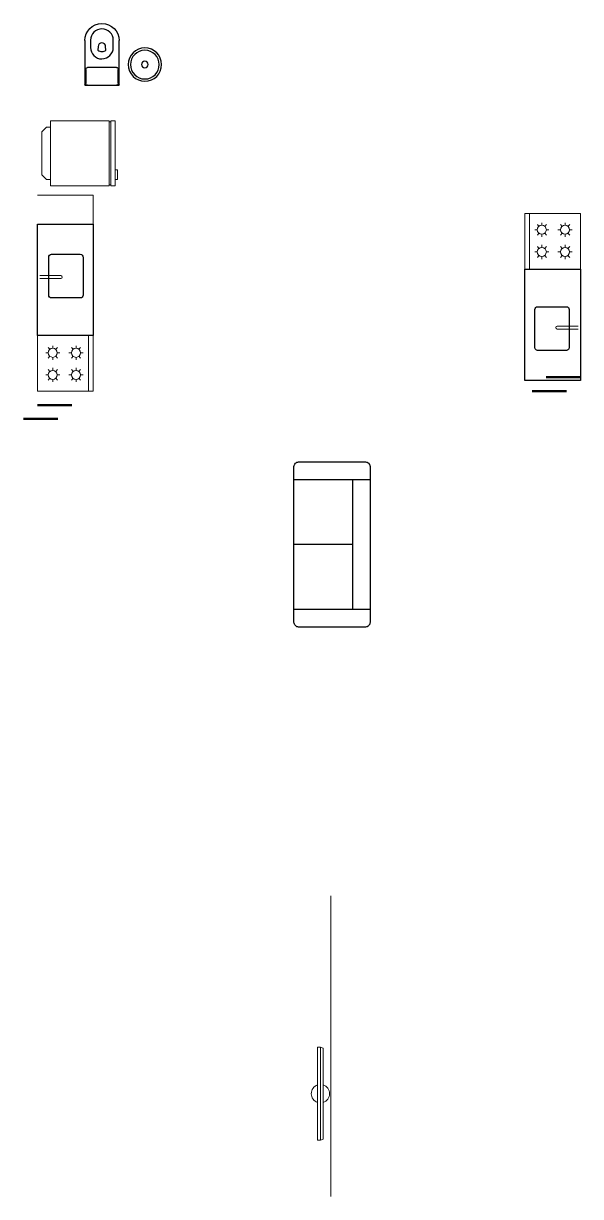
# Model space of a CAD drawing. Header units: millimetres. Extents: x -4763 to 645, y -25 to 217.
# Drawn here: x -31.95 to -25.94, y 19.81 to 32.46 of the extents above; entities that cross this region are included whole.
import ezdxf

# ---------------------------------------------------------------- set-up
doc = ezdxf.new("R2010")
doc.units = ezdxf.units.MM
doc.header["$LTSCALE"] = 0.5
for name, color, linetype, lineweight in [('Alvenaria-alta', 5, 'Continuous', 50), ('ARQ Mobiliario', 34, 'Continuous', 13), ('ARQ VISTA 1', 1, 'Continuous', 15)]:
    doc.layers.add(name, color=color, linetype=linetype, lineweight=lineweight)
doc.layers.add('PENA1', color=1, linetype='Continuous')

# ---------------------------------------------------------------- blocks, each defined once
blk = doc.blocks.new('sofaVan2')
at = {"layer": 'PENA1'}
for p, q in [((0.14, 0), (0.14, -0.82)), ((1.54, -0.82), (1.54, 0)), ((1.54, -0.19), (0.14, -0.19)), ((0.84, -0.19), (0.84, -0.82))]:
    blk.add_line(p, q, dxfattribs=at)
blk.add_lwpolyline([(1.68, 0), (0, 0, 0.414214), (-0.05, -0.05), (-0.05, -0.77, 0.414214), (0, -0.82), (1.68, -0.82, 0.414214), (1.73, -0.77), (1.73, -0.05, 0.414214)], format="xyb", close=True, dxfattribs=at)
blk = doc.blocks.new('DVCAP02')
for p, q in [((-185, -496), (-185, -19)), ((-182, -15), (-173, -15)), ((-175, -185), (-175, -35)), ((-173, -15), (0, -15)), ((0, -15), (173, -15)), ((173, -15), (182, -15)), ((175, -35), (175, -185)), ((185, -19), (185, -496)), ((0, -205), (-155, -205)), ((155, -205), (0, -205))]:
    blk.add_line(p, q)
for points in [[(0, -621, -0.418544), (-122, -500), (-122, -421, -0.411864), (0, -298, -0.411864), (122, -421), (122, -500, -0.418544)], [(0, -470, -0.428571), (-40, -433), (-43, -393, -0.16754), (0, -378, -0.16754), (43, -393), (40, -433, -0.428571)]]:
    blk.add_lwpolyline(points, format="xyb", close=True)
for centre, radius, start, end in [((-181, -19), 4.22, 102.6383, 184.4639), ((-156, -34), 19.3, 87.8375, 182.1625), ((156, -34), 19.3, 357.8375, 92.1625), ((181, -19), 4.22, 4.4639, 77.3617), ((-156, -186), 19.2, 177.632, 272.368), ((156, -186), 19.2, 267.632, 2.368), ((0, -495), 185, 180.311, 269.9996), ((0, -495), 185, 270.0004, 359.689)]:
    blk.add_arc(centre, radius, start, end)
blk = doc.blocks.new('DCUNP02')
for radius in [180, 155, 35.5]:
    blk.add_circle((0, -265), radius)
blk = doc.blocks.new('geladeira 70x70')
at = {"layer": 'ARQ Mobiliario'}
for p, q in [((-0.79, 0.2825), (-0.79, 0.35)), ((-0.79, 0.35), (-0.7425, 0.35)), ((-0.79, 0.2825), (-0.79, 0.1775)), ((-0.7425, 0.34), (-0.7425, -0.34)), ((-0.7425, 0.34), (-0.7225, 0.34)), ((-0.7225, 0.35), (-0.09, 0.35)), ((-0.7225, -0.34), (-0.7225, 0.34)), ((-0.09, 0.35), (-0.09, 0.2825)), ((-0.05, 0.2825), (-0.09, 0.2825)), ((-0.05, 0.2825), (0, 0.2325)), ((-0.79, -0.35), (-0.79, 0.1775)), ((0, -0.2325), (0, 0.2325)), ((0, -0.2325), (-0.05, -0.2825)), ((-0.7425, -0.35), (-0.79, -0.35)), ((-0.7225, -0.34), (-0.7425, -0.34)), ((-0.09, -0.35), (-0.7225, -0.35)), ((-0.09, -0.2825), (-0.05, -0.2825))]:
    blk.add_line(p, q, dxfattribs=at)
for points in [[(-0.79, 0.2825), (-0.8125, 0.2825), (-0.8125, 0.1775), (-0.79, 0.1775)], [(-0.7425, 0.35), (-0.7425, 0.34)], [(-0.7225, 0.35), (-0.7225, 0.34)], [(-0.09, 0.2825), (-0.09, -0.2825)], [(-0.7425, -0.34), (-0.7425, -0.35)], [(-0.7225, -0.34), (-0.7225, -0.35)], [(-0.09, -0.2825), (-0.09, -0.35)]]:
    blk.add_lwpolyline(points, dxfattribs=at)
blk = doc.blocks.new('fogao4')
at = {"layer": 'ARQ VISTA 1'}
for p, q in [((0.138, -0.135), (0.117, -0.117)), ((0.175, -0.117), (0.175, -0.09)), ((0.234, -0.117), (0.213, -0.135)), ((0.376, -0.135), (0.354, -0.117)), ((0.413, -0.117), (0.413, -0.09)), ((0.472, -0.117), (0.451, -0.135)), ((0.127, -0.166), (0.099, -0.166)), ((0.138, -0.197), (0.117, -0.215)), ((0.175, -0.243), (0.175, -0.215)), ((0.234, -0.215), (0.213, -0.197)), ((0.252, -0.166), (0.224, -0.166)), ((0.364, -0.166), (0.337, -0.166)), ((0.376, -0.197), (0.354, -0.215)), ((0.413, -0.243), (0.413, -0.215)), ((0.472, -0.215), (0.451, -0.197)), ((0.49, -0.166), (0.462, -0.166)), ((0.138, -0.385), (0.117, -0.368)), ((0.175, -0.368), (0.175, -0.34)), ((0.234, -0.368), (0.213, -0.385)), ((0.376, -0.385), (0.354, -0.368)), ((0.413, -0.368), (0.413, -0.34)), ((0.472, -0.368), (0.451, -0.385)), ((0.127, -0.417), (0.099, -0.417)), ((0.138, -0.448), (0.117, -0.465)), ((0.175, -0.493), (0.175, -0.465)), ((0.234, -0.465), (0.213, -0.448)), ((0.252, -0.417), (0.224, -0.417)), ((0.364, -0.417), (0.337, -0.417)), ((0.376, -0.448), (0.354, -0.465)), ((0.413, -0.493), (0.413, -0.465)), ((0.472, -0.465), (0.451, -0.448)), ((0.49, -0.417), (0.462, -0.417)), ((0.6, -0.55), (0, -0.55))]:
    blk.add_line(p, q, dxfattribs=at)
blk.add_lwpolyline([(0, -0.6), (0.6, -0.6), (0.6, 0), (0, 0)], close=True, dxfattribs=at)
for centre in [(0.175, -0.166), (0.413, -0.166), (0.175, -0.417), (0.413, -0.417)]:
    blk.add_circle(centre, 0.0487, dxfattribs=at)
blk = doc.blocks.new('TV')
at = {"layer": 'ARQ Mobiliario'}
for p, q in [((-0.5, 0), (0.5, 0)), ((0.5, 0), (0.5, -0.03, -0.01)), ((0.5, 0), (0.5, -0.03)), ((-0.5, -0.03, -0.01), (-0.5, 0)), ((-0.5, 0), (-0.5, -0.03)), ((-0.49, -0.06, -0.01), (-0.5, -0.03, -0.01)), ((-0.5, -0.03, -0.01), (-0.49, -0.06, -0.01)), ((0.5, -0.03, -0.01), (0.49, -0.06, -0.01)), ((0.5, -0.03, -0.01), (0.49, -0.06, -0.01))]:
    blk.add_line(p, q, dxfattribs=at)
at = {"layer": 'ARQ Mobiliario', "extrusion": (-0.000487331, 1, 0)}
for p, q in [((-0.5, -0.03), (-0.5, -0.03, -0.01)), ((0.5, -0.03), (0.5, -0.03, -0.01))]:
    blk.add_line(p, q, dxfattribs=at)
at = {"layer": 'ARQ Mobiliario'}
for start, end in [(17.741, 162.3149), (197.741, 342.3149)]:
    blk.add_arc((0, -0.03, -0.01), 0.0986, start, end, dxfattribs=at)
blk.add_3dface([(0.49, -0.06, -0.01), (-0.49, -0.06, -0.01), (-0.5, -0.03, -0.01), (0.5, -0.03, -0.01)], dxfattribs=at)

msp = doc.modelspace()

# ---------------------------------------------------------------- linework, layer by layer
at = {"layer": 'Alvenaria-alta'}
for p, q in [((-25.94229, 28.6437), (-26.31229, 28.6437)), ((-26.09229, 28.4937), (-26.46229, 28.4937)), ((-31.42535, 28.34287), (-31.79535, 28.34287)), ((-31.57535, 28.19287), (-31.94535, 28.19287))]:
    msp.add_line(p, q, dxfattribs=at)
at = {"layer": 'ARQ Mobiliario'}
for p, q in [((-31.19535, 30.60666), (-31.79535, 30.60666)), ((-31.19535, 30.14287), (-31.19535, 30.60666)), ((-28.63393, 23.04928), (-28.63393, 19.80865))]:
    msp.add_line(p, q, dxfattribs=at)
at = {"layer": 'ARQ VISTA 1'}
for p, q in [((-31.54254, 29.73787), (-31.76828, 29.73787)), ((-31.54254, 29.70787), (-31.76828, 29.70787)), ((-26.1951, 29.19228), (-25.96936, 29.19228)), ((-26.1951, 29.16228), (-25.96936, 29.16228))]:
    msp.add_line(p, q, dxfattribs=at)
for centre, start, end in [((-31.54254, 29.72287), 270, 90), ((-26.1951, 29.17728), 90, 270)]:
    msp.add_arc(centre, 0.015, start, end, dxfattribs=at)
at = {"layer": 'PENA1'}
for points in [[(-31.79535, 29.09287), (-31.79535, 30.29287), (-31.19535, 30.29287), (-31.19535, 29.09287), (-31.79535, 29.09287)], [(-25.94229, 29.80728), (-25.94229, 28.60728), (-26.54229, 28.60728), (-26.54229, 29.80728), (-25.94229, 29.80728)]]:
    msp.add_lwpolyline(points, dxfattribs=at)
for points in [[(-31.30342, 29.93787), (-31.30342, 29.52787, -0.41421356), (-31.33342, 29.49787), (-31.64342, 29.49787, -0.41421356), (-31.67342, 29.52787), (-31.67342, 29.93787, -0.41421356), (-31.64342, 29.96787), (-31.33342, 29.96787, -0.41421356)], [(-26.43422, 28.96228), (-26.43422, 29.37228, -0.41421356), (-26.40422, 29.40228), (-26.09422, 29.40228, -0.41421356), (-26.06422, 29.37228), (-26.06422, 28.96228, -0.41421356), (-26.09422, 28.93228), (-26.40422, 28.93228, -0.41421356)]]:
    msp.add_lwpolyline(points, format="xyb", close=True, dxfattribs=at)

# ---------------------------------------------------------------- block references
at = {"layer": 'ARQ Mobiliario'}
for name, p, rotation in [('geladeira 70x70', (-31.7459, 31.05666), 180), ('fogao4', (-25.94229, 30.40728), 270), ('fogao4', (-31.79535, 28.49287), 90.00000000000001), ('TV', (-28.77542, 20.91772, 0.01), 90.00000000000001)]:
    msp.add_blockref(name, p, dxfattribs=dict(at, rotation=rotation))
at = {"layer": 'ARQ Mobiliario', "xscale": -1, "rotation": 270}
msp.add_blockref('sofaVan2', (-28.21011, 25.99933), dxfattribs=at)
at = {"layer": 'PENA1', "xscale": -0.001, "yscale": 0.001, "zscale": 0.001}
for name, p, rotation in [('DVCAP02', (-31.09919, 31.77681), 180.0932557724339), ('DCUNP02', (-30.37184, 32.01341), 270)]:
    msp.add_blockref(name, p, dxfattribs=dict(at, rotation=rotation))

doc.saveas('drawing.dxf')
